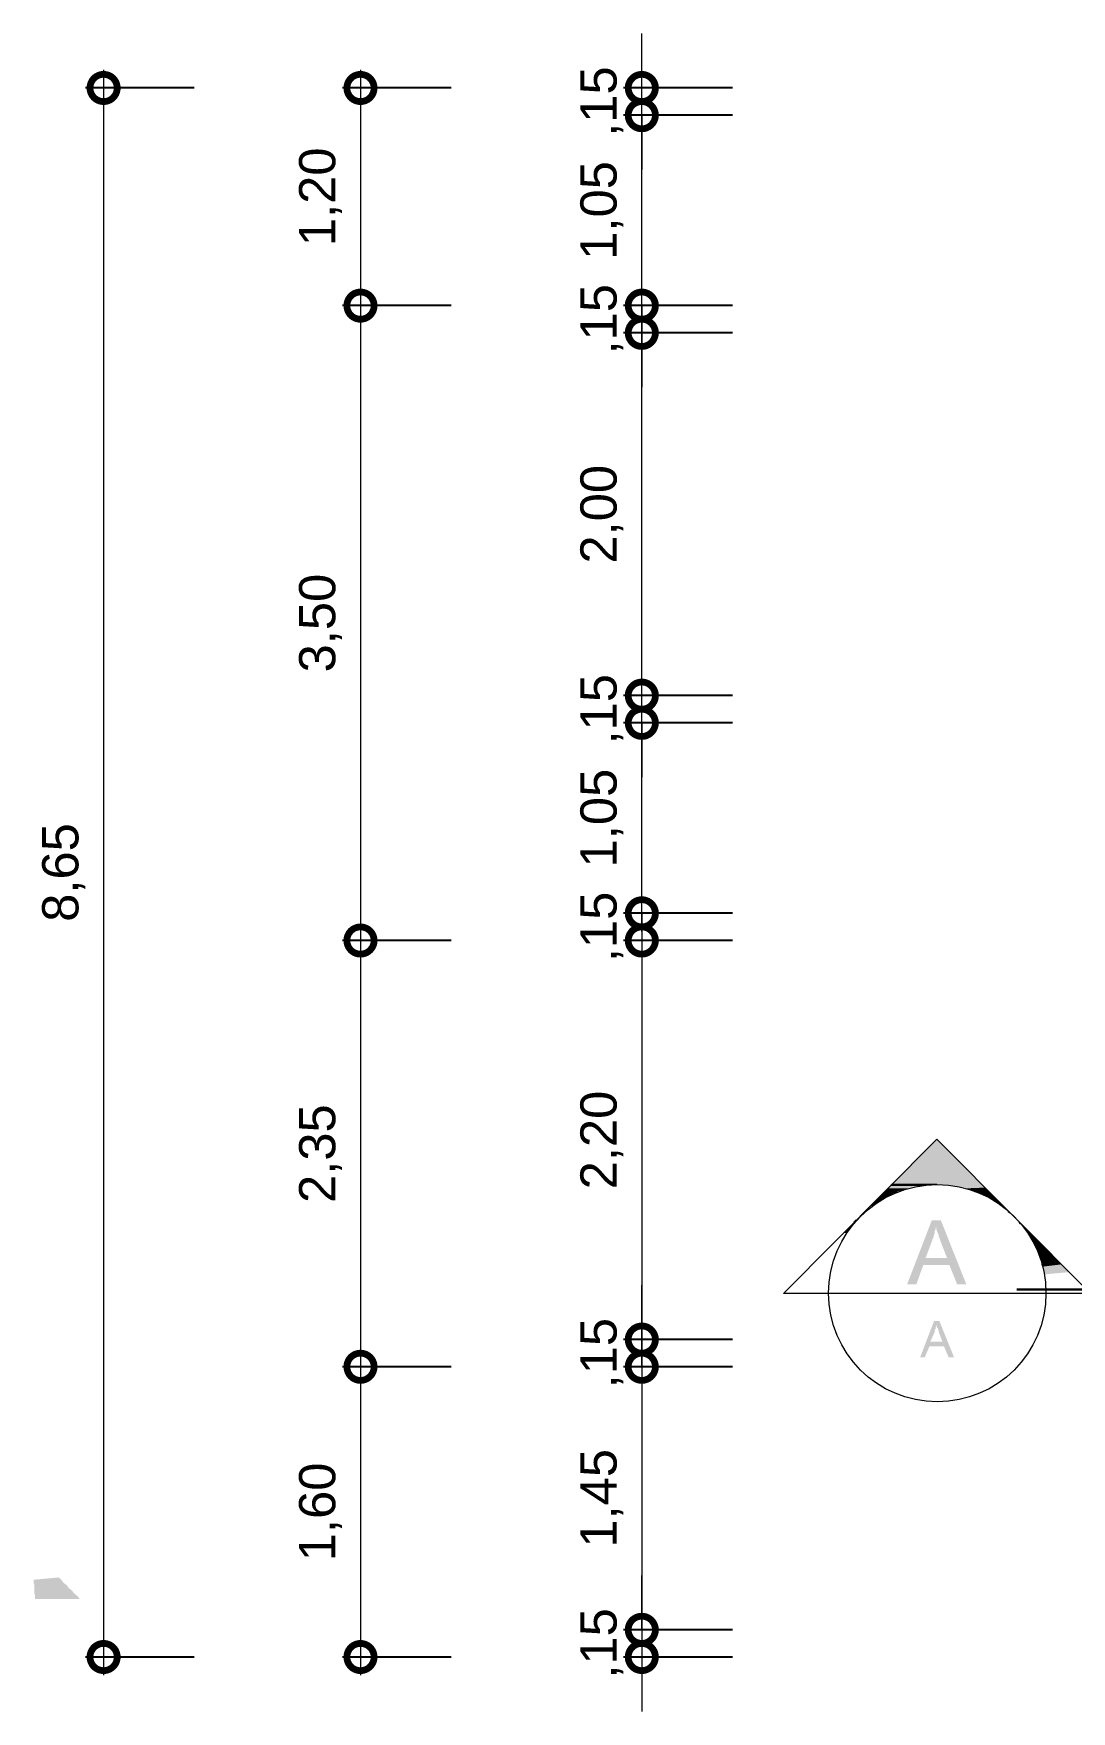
# Model space of a CAD drawing. Header units: millimetres. Extents: x 749.9 to 777.5, y 255.4 to 274.5.
# Drawn here: x 749.86 to 755.59, y 261.93 to 271.18 of the extents above; entities that cross this region are included whole.
import ezdxf

# ---------------------------------------------------------------- set-up
doc = ezdxf.new("R2010")
doc.units = ezdxf.units.MM
doc.linetypes.add('HIDDEN', pattern=[9.525, 6.35, -3.175])
doc.layers.add('ARQ_COTA_AZUL', color=5, linetype='Continuous', lineweight=20, true_color=0x0000ff)
doc.layers.add('LCORTE', color=234, linetype='HIDDEN', lineweight=30)
doc.layers.add('PDF5_SIMB_01', color=7, linetype='Continuous')
doc.layers.add('PDF5_SIMB_TXT', color=7, linetype='Continuous')
doc.layers.add('PDF5_SIMB_PREENCHIMENTO', color=7, linetype='Continuous', true_color=0xbababa)
doc.styles.add('cota', font='arial.ttf')
doc.dimstyles.new('Info 01 - annot', dxfattribs={"dimtxt": 2, "dimasz": 3, "dimexe": 1, "dimexo": 1, "dimgap": 1, "dimtad": 1, "dimzin": 4, "dimtxsty": 'cota', "dimblk": 'DOTSMALL', "dimcen": 2, "dimdle": 1, "dimclrd": 256, "dimclre": 256, "dimclrt": 1, "dimazin": 2, "dimtfac": 0.09, "dimtix": 1, "dimtmove": 2, "dimatfit": 2, "dimfxl": 5, "dimfxlon": 1, "dimtolj": 1, "dimtzin": 4, "dimlwd": -1, "dimarcsym": 1})

# ---------------------------------------------------------------- blocks, each defined once
blk = doc.blocks.new('_DotSmall')
at = {"color": 0, "linetype": 'ByBlock', "const_width": 0.5}
blk.add_lwpolyline([(-0.0625, 0, 1), (0.0625, 0, 1)], format="xyb", close=True, dxfattribs=at)
blk = doc.blocks.new('*D72')
at = {"layer": 'ARQ_COTA_AZUL', "transparency": 16777216}
for p, q in [((753.2182, 269.6783), (753.2182, 269.9783)), ((753.2182, 269.6783), (753.2182, 269.5283)), ((753.2182, 269.5283), (753.2182, 269.2283))]:
    blk.add_line(p, q, dxfattribs=at)
at = {"layer": 'ARQ_COTA_AZUL', "lineweight": -2, "transparency": 16777216}
for p, q in [((753.7182, 269.6783), (753.1182, 269.6783)), ((753.7182, 269.5283), (753.1182, 269.5283))]:
    blk.add_line(p, q, dxfattribs=at)
at = {"layer": 'ARQ_COTA_AZUL', "transparency": 16777216, "xscale": 0.3, "yscale": 0.3, "zscale": 0.3}
for p, rotation in [((753.2182, 269.6783), 270), ((753.2182, 269.5283), 90)]:
    blk.add_blockref('_DotSmall', p, dxfattribs=dict(at, rotation=rotation))
at = {"layer": 'ARQ_COTA_AZUL', "color": 1, "transparency": 16777216, "insert": (752.998, 269.6033), "char_height": 0.2, "attachment_point": 5, "rotation": 90, "style": 'cota'}
blk.add_mtext('\\A1;,15', dxfattribs=at)
blk = doc.blocks.new('*D73')
at = {"layer": 'ARQ_COTA_AZUL', "transparency": 16777216}
for p, q in [((753.2182, 266.3283), (753.2182, 266.6283)), ((753.2182, 266.3283), (753.2182, 266.1783)), ((753.2182, 266.1783), (753.2182, 265.8783))]:
    blk.add_line(p, q, dxfattribs=at)
at = {"layer": 'ARQ_COTA_AZUL', "lineweight": -2, "transparency": 16777216}
for p, q in [((753.7182, 266.3283), (753.1182, 266.3283)), ((753.7182, 266.1783), (753.1182, 266.1783))]:
    blk.add_line(p, q, dxfattribs=at)
at = {"layer": 'ARQ_COTA_AZUL', "transparency": 16777216, "xscale": 0.3, "yscale": 0.3, "zscale": 0.3}
for p, rotation in [((753.2182, 266.3283), 270), ((753.2182, 266.1783), 90)]:
    blk.add_blockref('_DotSmall', p, dxfattribs=dict(at, rotation=rotation))
at = {"layer": 'ARQ_COTA_AZUL', "color": 1, "transparency": 16777216, "insert": (752.998, 266.2533), "char_height": 0.2, "attachment_point": 5, "rotation": 90, "style": 'cota'}
blk.add_mtext('\\A1;,15', dxfattribs=at)
blk = doc.blocks.new('*D74')
at = {"layer": 'ARQ_COTA_AZUL', "transparency": 16777216}
for p, q in [((753.2182, 263.9783), (753.2182, 264.2783)), ((753.2182, 263.8283), (753.2182, 263.9783)), ((753.2182, 263.8283), (753.2182, 263.5283))]:
    blk.add_line(p, q, dxfattribs=at)
at = {"layer": 'ARQ_COTA_AZUL', "lineweight": -2, "transparency": 16777216}
for p, q in [((753.7182, 263.9783), (753.1182, 263.9783)), ((753.7182, 263.8283), (753.1182, 263.8283))]:
    blk.add_line(p, q, dxfattribs=at)
at = {"layer": 'ARQ_COTA_AZUL', "transparency": 16777216, "xscale": 0.3, "yscale": 0.3, "zscale": 0.3}
for p, rotation in [((753.2182, 263.9783), 270), ((753.2182, 263.8283), 90)]:
    blk.add_blockref('_DotSmall', p, dxfattribs=dict(at, rotation=rotation))
at = {"layer": 'ARQ_COTA_AZUL', "color": 1, "transparency": 16777216, "insert": (752.998, 263.9033), "char_height": 0.2, "attachment_point": 5, "rotation": 90, "style": 'cota'}
blk.add_mtext('\\A1;,15', dxfattribs=at)
blk = doc.blocks.new('*D75')
at = {"layer": 'ARQ_COTA_AZUL', "transparency": 16777216}
for p, q in [((753.2182, 262.3783), (753.2182, 262.6783)), ((753.2182, 262.3783), (753.2182, 262.2283)), ((753.2182, 262.2283), (753.2182, 261.9283))]:
    blk.add_line(p, q, dxfattribs=at)
at = {"layer": 'ARQ_COTA_AZUL', "lineweight": -2, "transparency": 16777216}
for p, q in [((753.7182, 262.3783), (753.1182, 262.3783)), ((753.7182, 262.2283), (753.1182, 262.2283))]:
    blk.add_line(p, q, dxfattribs=at)
at = {"layer": 'ARQ_COTA_AZUL', "transparency": 16777216, "xscale": 0.3, "yscale": 0.3, "zscale": 0.3}
for p, rotation in [((753.2182, 262.3783), 270), ((753.2182, 262.2283), 90)]:
    blk.add_blockref('_DotSmall', p, dxfattribs=dict(at, rotation=rotation))
at = {"layer": 'ARQ_COTA_AZUL', "color": 1, "transparency": 16777216, "insert": (752.998, 262.3033), "char_height": 0.2, "attachment_point": 5, "rotation": 90, "style": 'cota'}
blk.add_mtext('\\A1;,15', dxfattribs=at)
blk = doc.blocks.new('*D98')
at = {"layer": 'ARQ_COTA_AZUL', "transparency": 16777216}
blk.add_line((751.6672, 270.9783), (751.6672, 269.5783), dxfattribs=at)
at = {"layer": 'ARQ_COTA_AZUL', "lineweight": -2, "transparency": 16777216}
for p, q in [((752.1672, 270.8783), (751.5672, 270.8783)), ((752.1672, 269.6783), (751.5672, 269.6783))]:
    blk.add_line(p, q, dxfattribs=at)
at = {"layer": 'ARQ_COTA_AZUL', "transparency": 16777216, "xscale": 0.3, "yscale": 0.3, "zscale": 0.3}
for p, rotation in [((751.6672, 270.8783), 90), ((751.6672, 269.6783), 270)]:
    blk.add_blockref('_DotSmall', p, dxfattribs=dict(at, rotation=rotation))
at = {"layer": 'ARQ_COTA_AZUL', "color": 1, "transparency": 16777216, "insert": (751.447, 270.2783), "char_height": 0.2, "attachment_point": 5, "rotation": 90, "style": 'cota'}
blk.add_mtext('\\A1;1,20', dxfattribs=at)
blk = doc.blocks.new('*D99')
at = {"layer": 'ARQ_COTA_AZUL', "transparency": 16777216}
blk.add_line((751.6672, 269.7783), (751.6672, 266.0783), dxfattribs=at)
at = {"layer": 'ARQ_COTA_AZUL', "lineweight": -2, "transparency": 16777216}
for p, q in [((752.1672, 269.6783), (751.5672, 269.6783)), ((752.1672, 266.1783), (751.5672, 266.1783))]:
    blk.add_line(p, q, dxfattribs=at)
at = {"layer": 'ARQ_COTA_AZUL', "transparency": 16777216, "xscale": 0.3, "yscale": 0.3, "zscale": 0.3}
for p, rotation in [((751.6672, 269.6783), 90), ((751.6672, 266.1783), 270)]:
    blk.add_blockref('_DotSmall', p, dxfattribs=dict(at, rotation=rotation))
at = {"layer": 'ARQ_COTA_AZUL', "color": 1, "transparency": 16777216, "insert": (751.447, 267.9283), "char_height": 0.2, "attachment_point": 5, "rotation": 90, "style": 'cota'}
blk.add_mtext('\\A1;3,50', dxfattribs=at)
blk = doc.blocks.new('*D100')
at = {"layer": 'ARQ_COTA_AZUL', "transparency": 16777216}
blk.add_line((751.6672, 266.2783), (751.6672, 263.7283), dxfattribs=at)
at = {"layer": 'ARQ_COTA_AZUL', "lineweight": -2, "transparency": 16777216}
for p, q in [((752.1672, 266.1783), (751.5672, 266.1783)), ((752.1672, 263.8283), (751.5672, 263.8283))]:
    blk.add_line(p, q, dxfattribs=at)
at = {"layer": 'ARQ_COTA_AZUL', "transparency": 16777216, "xscale": 0.3, "yscale": 0.3, "zscale": 0.3}
for p, rotation in [((751.6672, 266.1783), 90), ((751.6672, 263.8283), 270)]:
    blk.add_blockref('_DotSmall', p, dxfattribs=dict(at, rotation=rotation))
at = {"layer": 'ARQ_COTA_AZUL', "color": 1, "transparency": 16777216, "insert": (751.447, 265.0033), "char_height": 0.2, "attachment_point": 5, "rotation": 90, "style": 'cota'}
blk.add_mtext('\\A1;2,35', dxfattribs=at)
blk = doc.blocks.new('*D101')
at = {"layer": 'ARQ_COTA_AZUL', "transparency": 16777216}
blk.add_line((751.6672, 263.9283), (751.6672, 262.1283), dxfattribs=at)
at = {"layer": 'ARQ_COTA_AZUL', "lineweight": -2, "transparency": 16777216}
for p, q in [((752.1672, 263.8283), (751.5672, 263.8283)), ((752.1672, 262.2283), (751.5672, 262.2283))]:
    blk.add_line(p, q, dxfattribs=at)
at = {"layer": 'ARQ_COTA_AZUL', "transparency": 16777216, "xscale": 0.3, "yscale": 0.3, "zscale": 0.3}
for p, rotation in [((751.6672, 263.8283), 90), ((751.6672, 262.2283), 270)]:
    blk.add_blockref('_DotSmall', p, dxfattribs=dict(at, rotation=rotation))
at = {"layer": 'ARQ_COTA_AZUL', "color": 1, "transparency": 16777216, "insert": (751.447, 263.0283), "char_height": 0.2, "attachment_point": 5, "rotation": 90, "style": 'cota'}
blk.add_mtext('\\A1;1,60', dxfattribs=at)
blk = doc.blocks.new('*D102')
at = {"layer": 'ARQ_COTA_AZUL', "transparency": 16777216}
blk.add_line((750.2508, 270.9783), (750.2508, 262.1283), dxfattribs=at)
at = {"layer": 'ARQ_COTA_AZUL', "lineweight": -2, "transparency": 16777216}
for p, q in [((750.7508, 270.8783), (750.1508, 270.8783)), ((750.7508, 262.2283), (750.1508, 262.2283))]:
    blk.add_line(p, q, dxfattribs=at)
at = {"layer": 'ARQ_COTA_AZUL', "transparency": 16777216, "xscale": 0.3, "yscale": 0.3, "zscale": 0.3}
for p, rotation in [((750.2508, 270.8783), 90), ((750.2508, 262.2283), 270)]:
    blk.add_blockref('_DotSmall', p, dxfattribs=dict(at, rotation=rotation))
at = {"layer": 'ARQ_COTA_AZUL', "color": 1, "transparency": 16777216, "insert": (750.0306, 266.5533), "char_height": 0.2, "attachment_point": 5, "rotation": 90, "style": 'cota'}
blk.add_mtext('\\A1;8,65', dxfattribs=at)
blk = doc.blocks.new('*D106')
at = {"layer": 'ARQ_COTA_AZUL', "transparency": 16777216}
blk.add_line((753.2182, 263.9283), (753.2182, 262.2783), dxfattribs=at)
at = {"layer": 'ARQ_COTA_AZUL', "lineweight": -2, "transparency": 16777216}
for p, q in [((753.7182, 263.8283), (753.1182, 263.8283)), ((753.7182, 262.3783), (753.1182, 262.3783))]:
    blk.add_line(p, q, dxfattribs=at)
at = {"layer": 'ARQ_COTA_AZUL', "transparency": 16777216, "xscale": 0.3, "yscale": 0.3, "zscale": 0.3}
for p, rotation in [((753.2182, 263.8283), 90), ((753.2182, 262.3783), 270)]:
    blk.add_blockref('_DotSmall', p, dxfattribs=dict(at, rotation=rotation))
at = {"layer": 'ARQ_COTA_AZUL', "color": 1, "transparency": 16777216, "insert": (752.998, 263.1033), "char_height": 0.2, "attachment_point": 5, "rotation": 90, "style": 'cota'}
blk.add_mtext('\\A1;1,45', dxfattribs=at)
blk = doc.blocks.new('*D107')
at = {"layer": 'ARQ_COTA_AZUL', "transparency": 16777216}
blk.add_line((753.2182, 266.2783), (753.2182, 263.8783), dxfattribs=at)
at = {"layer": 'ARQ_COTA_AZUL', "lineweight": -2, "transparency": 16777216}
for p, q in [((753.7182, 266.1783), (753.1182, 266.1783)), ((753.7182, 263.9783), (753.1182, 263.9783))]:
    blk.add_line(p, q, dxfattribs=at)
at = {"layer": 'ARQ_COTA_AZUL', "transparency": 16777216, "xscale": 0.3, "yscale": 0.3, "zscale": 0.3}
for p, rotation in [((753.2182, 266.1783), 90), ((753.2182, 263.9783), 270)]:
    blk.add_blockref('_DotSmall', p, dxfattribs=dict(at, rotation=rotation))
at = {"layer": 'ARQ_COTA_AZUL', "color": 1, "transparency": 16777216, "insert": (752.998, 265.0783), "char_height": 0.2, "attachment_point": 5, "rotation": 90, "style": 'cota'}
blk.add_mtext('\\A1;2,20', dxfattribs=at)
blk = doc.blocks.new('*D108')
at = {"layer": 'ARQ_COTA_AZUL', "transparency": 16777216}
blk.add_line((753.2182, 266.2283), (753.2182, 267.4783), dxfattribs=at)
at = {"layer": 'ARQ_COTA_AZUL', "lineweight": -2, "transparency": 16777216}
for p, q in [((753.7182, 267.3783), (753.1182, 267.3783)), ((753.7182, 266.3283), (753.1182, 266.3283))]:
    blk.add_line(p, q, dxfattribs=at)
at = {"layer": 'ARQ_COTA_AZUL', "transparency": 16777216, "xscale": 0.3, "yscale": 0.3, "zscale": 0.3}
for p, rotation in [((753.2182, 267.3783), 90), ((753.2182, 266.3283), 270)]:
    blk.add_blockref('_DotSmall', p, dxfattribs=dict(at, rotation=rotation))
at = {"layer": 'ARQ_COTA_AZUL', "color": 1, "transparency": 16777216, "insert": (752.998, 266.8533), "char_height": 0.2, "attachment_point": 5, "rotation": 90, "style": 'cota'}
blk.add_mtext('\\A1;1,05', dxfattribs=at)
blk = doc.blocks.new('*D109')
at = {"layer": 'ARQ_COTA_AZUL', "transparency": 16777216}
for p, q in [((753.2182, 267.5283), (753.2182, 267.8283)), ((753.2182, 267.3783), (753.2182, 267.5283)), ((753.2182, 267.3783), (753.2182, 267.0783))]:
    blk.add_line(p, q, dxfattribs=at)
at = {"layer": 'ARQ_COTA_AZUL', "lineweight": -2, "transparency": 16777216}
for p, q in [((753.7182, 267.5283), (753.1182, 267.5283)), ((753.7182, 267.3783), (753.1182, 267.3783))]:
    blk.add_line(p, q, dxfattribs=at)
at = {"layer": 'ARQ_COTA_AZUL', "transparency": 16777216, "xscale": 0.3, "yscale": 0.3, "zscale": 0.3}
for p, rotation in [((753.2182, 267.5283), 270), ((753.2182, 267.3783), 90)]:
    blk.add_blockref('_DotSmall', p, dxfattribs=dict(at, rotation=rotation))
at = {"layer": 'ARQ_COTA_AZUL', "color": 1, "transparency": 16777216, "insert": (752.998, 267.4533), "char_height": 0.2, "attachment_point": 5, "rotation": 90, "style": 'cota'}
blk.add_mtext('\\A1;,15', dxfattribs=at)
blk = doc.blocks.new('*D110')
at = {"layer": 'ARQ_COTA_AZUL', "transparency": 16777216}
blk.add_line((753.2182, 267.4283), (753.2182, 269.6283), dxfattribs=at)
at = {"layer": 'ARQ_COTA_AZUL', "lineweight": -2, "transparency": 16777216}
for p, q in [((753.7182, 269.5283), (753.1182, 269.5283)), ((753.7182, 267.5283), (753.1182, 267.5283))]:
    blk.add_line(p, q, dxfattribs=at)
at = {"layer": 'ARQ_COTA_AZUL', "transparency": 16777216, "xscale": 0.3, "yscale": 0.3, "zscale": 0.3}
for p, rotation in [((753.2182, 269.5283), 90), ((753.2182, 267.5283), 270)]:
    blk.add_blockref('_DotSmall', p, dxfattribs=dict(at, rotation=rotation))
at = {"layer": 'ARQ_COTA_AZUL', "color": 1, "transparency": 16777216, "insert": (752.998, 268.5283), "char_height": 0.2, "attachment_point": 5, "rotation": 90, "style": 'cota'}
blk.add_mtext('\\A1;2,00', dxfattribs=at)
blk = doc.blocks.new('*D111')
at = {"layer": 'ARQ_COTA_AZUL', "transparency": 16777216}
blk.add_line((753.2182, 269.5783), (753.2182, 270.8283), dxfattribs=at)
at = {"layer": 'ARQ_COTA_AZUL', "lineweight": -2, "transparency": 16777216}
for p, q in [((753.7182, 270.7283), (753.1182, 270.7283)), ((753.7182, 269.6783), (753.1182, 269.6783))]:
    blk.add_line(p, q, dxfattribs=at)
at = {"layer": 'ARQ_COTA_AZUL', "transparency": 16777216, "xscale": 0.3, "yscale": 0.3, "zscale": 0.3}
for p, rotation in [((753.2182, 270.7283), 90), ((753.2182, 269.6783), 270)]:
    blk.add_blockref('_DotSmall', p, dxfattribs=dict(at, rotation=rotation))
at = {"layer": 'ARQ_COTA_AZUL', "color": 1, "transparency": 16777216, "insert": (752.998, 270.2033), "char_height": 0.2, "attachment_point": 5, "rotation": 90, "style": 'cota'}
blk.add_mtext('\\A1;1,05', dxfattribs=at)
blk = doc.blocks.new('*D112')
at = {"layer": 'ARQ_COTA_AZUL', "transparency": 16777216}
for p, q in [((753.2182, 270.8783), (753.2182, 271.1783)), ((753.2182, 270.7283), (753.2182, 270.8783)), ((753.2182, 270.7283), (753.2182, 270.4283))]:
    blk.add_line(p, q, dxfattribs=at)
at = {"layer": 'ARQ_COTA_AZUL', "lineweight": -2, "transparency": 16777216}
for p, q in [((753.7182, 270.8783), (753.1182, 270.8783)), ((753.7182, 270.7283), (753.1182, 270.7283))]:
    blk.add_line(p, q, dxfattribs=at)
at = {"layer": 'ARQ_COTA_AZUL', "transparency": 16777216, "xscale": 0.3, "yscale": 0.3, "zscale": 0.3}
for p, rotation in [((753.2182, 270.8783), 270), ((753.2182, 270.7283), 90)]:
    blk.add_blockref('_DotSmall', p, dxfattribs=dict(at, rotation=rotation))
at = {"layer": 'ARQ_COTA_AZUL', "color": 1, "transparency": 16777216, "insert": (752.998, 270.8033), "char_height": 0.2, "attachment_point": 5, "rotation": 90, "style": 'cota'}
blk.add_mtext('\\A1;,15', dxfattribs=at)

msp = doc.modelspace()

# ---------------------------------------------------------------- hatches: boundary and pattern name
at = {"layer": 'PDF5_SIMB_TXT', "transparency": 33554559}
h = msp.add_hatch(color=256, dxfattribs=at)
h.paths.add_polyline_path([(754.6813, 264.2834), (754.8168, 264.6348), (754.8676, 264.6348), (755.0073, 264.2834), (754.9565, 264.2834), (754.9142, 264.3893), (754.7702, 264.3893), (754.7321, 264.2834)], flags=0)
h.paths.add_polyline_path([(754.7829, 264.4274), (754.9015, 264.4274), (754.8634, 264.5247), (754.8634, 264.529), (754.8591, 264.5374), (754.8591, 264.5417), (754.8549, 264.5459), (754.8549, 264.5501), (754.8549, 264.5586), (754.8507, 264.5628), (754.8507, 264.5671), (754.8464, 264.5713), (754.8464, 264.5755), (754.8464, 264.5798), (754.8422, 264.584), (754.8422, 264.5882), (754.8422, 264.5925), (754.8422, 264.5967), (754.838, 264.5967), (754.838, 264.5925), (754.838, 264.5882), (754.838, 264.584), (754.8337, 264.5798), (754.8337, 264.5755), (754.8337, 264.5713), (754.8337, 264.5628), (754.8295, 264.5586), (754.8295, 264.5544), (754.8295, 264.5501), (754.8253, 264.5459), (754.8253, 264.5417), (754.8253, 264.5374), (754.821, 264.5332), (754.821, 264.529)], flags=0)
h = msp.add_hatch(color=256, dxfattribs=at)
h.paths.add_polyline_path([(754.7533, 263.8812), (754.8295, 264.0802), (754.8591, 264.0802), (754.9396, 263.8812), (754.9099, 263.8812), (754.8845, 263.9405), (754.8041, 263.9405), (754.7787, 263.8812)], flags=0)
h.paths.add_polyline_path([(754.8083, 263.9659), (754.8761, 263.9659), (754.8549, 264.021), (754.8549, 264.021), (754.8549, 264.0252), (754.8549, 264.0294), (754.8507, 264.0337), (754.8507, 264.0337), (754.8507, 264.0379), (754.8507, 264.0421), (754.8464, 264.0421), (754.8464, 264.0464), (754.8464, 264.0464), (754.8464, 264.0506), (754.8464, 264.0548), (754.8422, 264.0548), (754.8422, 264.0591), (754.8422, 264.0591), (754.8422, 264.0591), (754.8422, 264.0591), (754.8422, 264.0548), (754.8422, 264.0548), (754.8422, 264.0506), (754.838, 264.0464), (754.838, 264.0464), (754.838, 264.0421), (754.838, 264.0379), (754.838, 264.0379), (754.8337, 264.0337), (754.8337, 264.0294), (754.8337, 264.0294), (754.8337, 264.0252), (754.8337, 264.0252), (754.8337, 264.021)], flags=0)

# ---------------------------------------------------------------- linework, layer by layer
at = {"layer": 'LCORTE'}
msp.add_line((755.286, 264.2538), (770.7944, 264.2591), dxfattribs=at)
at = {"layer": 'PDF5_SIMB_01', "lineweight": 9}
msp.add_lwpolyline([(754.2442, 264.232), (753.9987, 264.232), (754.8454, 265.0829), (755.692, 264.232), (755.4465, 264.232)], close=True, dxfattribs=at)
msp.add_circle((754.8475, 264.2341), 0.599, dxfattribs=at)
at = {"layer": 'PDF5_SIMB_PREENCHIMENTO', "lineweight": 0}
for points in [[(754.5914, 264.8289), (754.7734, 264.8289), (754.5914, 264.8289)], [(754.5956, 264.8331), (754.8454, 264.8331), (754.5956, 264.8331)], [(754.5956, 264.8331), (754.8284, 264.8331), (754.5956, 264.8331)], [(754.5956, 264.8331), (754.8157, 264.8331), (754.5956, 264.8331)], [(755.2475, 264.6765), (755.2391, 264.6849), (755.2475, 264.6765)], [(754.3882, 264.6257), (754.4009, 264.6384), (754.3882, 264.6257)], [(755.3068, 264.6172), (755.2983, 264.6257), (755.3068, 264.6172)]]:
    msp.add_lwpolyline(points, dxfattribs=at)
at = {"layer": 'PDF5_SIMB_PREENCHIMENTO', "transparency": 33554559}
for points in [[(754.8454, 265.0829), (754.5956, 264.8331), (755.0951, 264.8331)], [(754.5914, 264.8289), (754.7565, 264.8289), (754.5871, 264.8246)], [(754.7565, 264.8289), (754.5871, 264.8246), (754.7438, 264.8246)], [(754.5956, 264.8289), (754.7861, 264.8289), (754.5914, 264.8289)], [(754.7861, 264.8289), (754.5914, 264.8289), (754.7734, 264.8289)], [(754.7734, 264.8289), (754.5914, 264.8289), (754.7565, 264.8289)], [(754.8454, 264.8331), (754.5956, 264.8331), (754.8284, 264.8331)], [(754.8284, 264.8331), (754.5956, 264.8331), (754.8157, 264.8331)], [(754.8157, 264.8331), (754.5956, 264.8331), (754.7988, 264.8331)], [(754.5956, 264.8331), (754.7988, 264.8331), (754.5956, 264.8289)], [(754.7988, 264.8331), (754.5956, 264.8289), (754.7861, 264.8289)], [(754.8581, 264.8331), (755.0951, 264.8331), (754.8454, 264.8331)], [(754.8581, 264.8331), (754.8581, 264.8331), (755.0951, 264.8331)], [(754.875, 264.8331), (755.0951, 264.8331), (754.8581, 264.8331)], [(754.875, 264.8331), (754.875, 264.8331), (755.0951, 264.8331)], [(754.8877, 264.8331), (755.0951, 264.8331), (754.875, 264.8331)], [(754.8877, 264.8331), (754.8877, 264.8331), (755.0951, 264.8331)], [(754.8877, 264.8331), (755.0951, 264.8331), (754.9046, 264.8289)], [(755.0951, 264.8331), (754.9046, 264.8289), (755.0951, 264.8289)], [(754.9046, 264.8289), (755.0951, 264.8289), (754.9173, 264.8289)], [(755.0951, 264.8289), (754.9173, 264.8289), (755.0994, 264.8289)], [(754.9343, 264.8289), (755.0994, 264.8289), (754.9173, 264.8289)], [(754.9343, 264.8289), (754.9343, 264.8289), (755.0994, 264.8289)], [(754.9343, 264.8289), (755.0994, 264.8289), (754.947, 264.8246)], [(755.0994, 264.8289), (754.947, 264.8246), (755.1036, 264.8246)], [(754.5025, 264.74), (754.5236, 264.74), (754.494, 264.7315)], [(754.5236, 264.74), (754.494, 264.7315), (754.5109, 264.7315)], [(754.5109, 264.7484), (754.5363, 264.7484), (754.5025, 264.74)], [(754.5363, 264.7484), (754.5025, 264.74), (754.5236, 264.74)], [(754.5194, 264.7569), (754.549, 264.7569), (754.5109, 264.7484)], [(754.549, 264.7569), (754.5109, 264.7484), (754.5363, 264.7484)], [(754.5236, 264.7611), (754.5617, 264.7611), (754.5194, 264.7569)], [(754.5617, 264.7611), (754.5194, 264.7569), (754.549, 264.7569)], [(754.5321, 264.7696), (754.5744, 264.7696), (754.5236, 264.7611)], [(754.5744, 264.7696), (754.5236, 264.7611), (754.5617, 264.7611)], [(754.5406, 264.7738), (754.5871, 264.7738), (754.5321, 264.7696)], [(754.5871, 264.7738), (754.5321, 264.7696), (754.5744, 264.7696)], [(754.5448, 264.7823), (754.5998, 264.7823), (754.5406, 264.7738)], [(754.5998, 264.7823), (754.5406, 264.7738), (754.5871, 264.7738)], [(754.549, 264.7865), (754.6125, 264.7865), (754.5448, 264.7823)], [(754.6125, 264.7865), (754.5448, 264.7823), (754.5998, 264.7823)], [(754.5575, 264.795), (754.6295, 264.795), (754.549, 264.7865)], [(754.6295, 264.795), (754.549, 264.7865), (754.6125, 264.7865)], [(754.5617, 264.7992), (754.6422, 264.7992), (754.5575, 264.795)], [(754.6422, 264.7992), (754.5575, 264.795), (754.6295, 264.795)], [(754.566, 264.8035), (754.6549, 264.8035), (754.5617, 264.7992)], [(754.6549, 264.8035), (754.5617, 264.7992), (754.6422, 264.7992)], [(754.5702, 264.8077), (754.6718, 264.8077), (754.566, 264.8035)], [(754.6718, 264.8077), (754.566, 264.8035), (754.6549, 264.8035)], [(754.5744, 264.8119), (754.6845, 264.8119), (754.5702, 264.8077)], [(754.6845, 264.8119), (754.5702, 264.8077), (754.6718, 264.8077)], [(754.5787, 264.8162), (754.6972, 264.8162), (754.5744, 264.8119)], [(754.6972, 264.8162), (754.5744, 264.8119), (754.6845, 264.8119)], [(754.5829, 264.8204), (754.7141, 264.8204), (754.5787, 264.8162)], [(754.7141, 264.8204), (754.5787, 264.8162), (754.6972, 264.8162)], [(754.5871, 264.8204), (754.7268, 264.8204), (754.5829, 264.8204)], [(754.7268, 264.8204), (754.5829, 264.8204), (754.7141, 264.8204)], [(754.5871, 264.8246), (754.7438, 264.8246), (754.5871, 264.8204)], [(754.7438, 264.8246), (754.5871, 264.8204), (754.7268, 264.8204)], [(754.947, 264.8246), (755.1036, 264.8246), (754.9639, 264.8204)], [(755.1036, 264.8246), (754.9639, 264.8204), (755.1036, 264.8204)], [(754.9639, 264.8204), (755.1036, 264.8204), (754.9766, 264.8204)], [(755.1036, 264.8204), (754.9766, 264.8204), (755.1078, 264.8204)], [(754.9766, 264.8204), (755.1078, 264.8204), (754.9935, 264.8162)], [(755.1078, 264.8204), (754.9935, 264.8162), (755.1121, 264.8162)], [(754.9935, 264.8162), (755.1121, 264.8162), (755.0062, 264.8119)], [(755.1121, 264.8162), (755.0062, 264.8119), (755.1163, 264.8119)], [(755.0062, 264.8119), (755.1163, 264.8119), (755.0189, 264.8077)], [(755.1163, 264.8119), (755.0189, 264.8077), (755.1205, 264.8077)], [(755.0189, 264.8077), (755.1205, 264.8077), (755.0359, 264.8035)], [(755.1205, 264.8077), (755.0359, 264.8035), (755.1248, 264.8035)], [(755.0359, 264.8035), (755.1248, 264.8035), (755.0486, 264.7992)], [(755.1248, 264.8035), (755.0486, 264.7992), (755.129, 264.7992)], [(755.0486, 264.7992), (755.129, 264.7992), (755.0613, 264.795)], [(755.129, 264.7992), (755.0613, 264.795), (755.1332, 264.795)], [(755.0613, 264.795), (755.1332, 264.795), (755.074, 264.7865)], [(755.1332, 264.795), (755.074, 264.7865), (755.1375, 264.7865)], [(755.074, 264.7865), (755.1375, 264.7865), (755.0909, 264.7823)], [(755.1375, 264.7865), (755.0909, 264.7823), (755.1459, 264.7823)], [(755.0909, 264.7823), (755.1459, 264.7823), (755.1036, 264.7738)], [(755.1459, 264.7823), (755.1036, 264.7738), (755.1502, 264.7738)], [(755.1036, 264.7738), (755.1502, 264.7738), (755.1163, 264.7696)], [(755.1502, 264.7738), (755.1163, 264.7696), (755.1586, 264.7696)], [(755.1163, 264.7696), (755.1586, 264.7696), (755.129, 264.7611)], [(755.1586, 264.7696), (755.129, 264.7611), (755.1629, 264.7611)], [(755.129, 264.7611), (755.1629, 264.7611), (755.1417, 264.7569)], [(755.1629, 264.7611), (755.1417, 264.7569), (755.1713, 264.7569)], [(755.1417, 264.7569), (755.1713, 264.7569), (755.1544, 264.7484)], [(755.1713, 264.7569), (755.1544, 264.7484), (755.1798, 264.7484)], [(755.1544, 264.7484), (755.1798, 264.7484), (755.1671, 264.74)], [(755.1798, 264.7484), (755.1671, 264.74), (755.1883, 264.74)], [(755.1671, 264.74), (755.1883, 264.74), (755.1798, 264.7315)], [(755.1883, 264.74), (755.1798, 264.7315), (755.1967, 264.7315)], [(754.4136, 264.6468), (754.4009, 264.6384), (754.4009, 264.6384)], [(754.439, 264.6765), (754.4305, 264.668), (754.4305, 264.668)], [(754.4517, 264.6849), (754.439, 264.6765), (754.439, 264.6765)], [(754.439, 264.6765), (754.439, 264.6765), (754.4517, 264.6849)], [(754.4517, 264.6849), (754.4517, 264.6849), (754.4644, 264.6976)], [(754.4517, 264.6849), (754.4644, 264.6976), (754.4601, 264.6976)], [(754.4686, 264.7061), (754.4728, 264.7061), (754.4601, 264.6976)], [(754.4728, 264.7061), (754.4601, 264.6976), (754.4644, 264.6976)], [(754.4771, 264.7146), (754.4855, 264.7146), (754.4686, 264.7061)], [(754.4855, 264.7146), (754.4686, 264.7061), (754.4728, 264.7061)], [(754.4855, 264.723), (754.4982, 264.723), (754.4771, 264.7146)], [(754.4982, 264.723), (754.4771, 264.7146), (754.4855, 264.7146)], [(754.494, 264.7315), (754.5109, 264.7315), (754.4855, 264.723)], [(754.5109, 264.7315), (754.4855, 264.723), (754.4982, 264.723)], [(755.1798, 264.7315), (755.1967, 264.7315), (755.1925, 264.723)], [(755.1967, 264.7315), (755.1925, 264.723), (755.2052, 264.723)], [(755.1925, 264.723), (755.2052, 264.723), (755.2052, 264.7146)], [(755.2052, 264.723), (755.2052, 264.7146), (755.2137, 264.7146)], [(755.2052, 264.7146), (755.2137, 264.7146), (755.2137, 264.7061)], [(755.2137, 264.7146), (755.2137, 264.7061), (755.2221, 264.7061)], [(755.2137, 264.7061), (755.2221, 264.7061), (755.2264, 264.6976)], [(755.2221, 264.7061), (755.2264, 264.6976), (755.2306, 264.6976)], [(755.2391, 264.6849), (755.2306, 264.6976), (755.2264, 264.6976)], [(755.2391, 264.6849), (755.2391, 264.6849), (755.2306, 264.6976)], [(755.2391, 264.6849), (755.2475, 264.6765), (755.2518, 264.6765)], [(755.2518, 264.6765), (755.2475, 264.6765), (755.2602, 264.668)], [(755.2772, 264.6468), (755.2899, 264.6384), (755.2899, 264.6384)], [(754.3416, 264.5791), (754.3543, 264.5791), (754.3331, 264.5664)], [(754.3543, 264.5791), (754.3331, 264.5664), (754.3458, 264.5664)], [(754.3543, 264.5918), (754.3628, 264.5918), (754.3416, 264.5791)], [(754.3628, 264.5918), (754.3416, 264.5791), (754.3543, 264.5791)], [(754.367, 264.6045), (754.3712, 264.6045), (754.3543, 264.5918)], [(754.3712, 264.6045), (754.3543, 264.5918), (754.3628, 264.5918)], [(754.3797, 264.6172), (754.3839, 264.6172), (754.367, 264.6045)], [(754.3839, 264.6172), (754.367, 264.6045), (754.3712, 264.6045)], [(754.3882, 264.6257), (754.3924, 264.6257), (754.3797, 264.6172)], [(754.3924, 264.6257), (754.3797, 264.6172), (754.3839, 264.6172)], [(754.4009, 264.6384), (754.3882, 264.6257), (754.3924, 264.6257)], [(755.2899, 264.6384), (755.2983, 264.6257), (755.2983, 264.6257)], [(755.2983, 264.6257), (755.2983, 264.6257), (755.2899, 264.6384)], [(755.2983, 264.6257), (755.3068, 264.6172), (755.311, 264.6172)], [(755.3068, 264.6172), (755.311, 264.6172), (755.3153, 264.6045)], [(755.311, 264.6172), (755.3153, 264.6045), (755.3237, 264.6045)], [(755.3153, 264.6045), (755.3237, 264.6045), (755.328, 264.5918)], [(755.3237, 264.6045), (755.328, 264.5918), (755.3364, 264.5918)], [(755.328, 264.5918), (755.3364, 264.5918), (755.3364, 264.5791)], [(755.3364, 264.5918), (755.3364, 264.5791), (755.3449, 264.5791)], [(755.3364, 264.5791), (755.3449, 264.5791), (755.3449, 264.5664)], [(755.3449, 264.5791), (755.3449, 264.5664), (755.3576, 264.5664)], [(755.3449, 264.5664), (755.3576, 264.5664), (755.3491, 264.5579)], [(755.3576, 264.5664), (755.3491, 264.5579), (755.3703, 264.5579)], [(755.3491, 264.5579), (755.3703, 264.5579), (755.3576, 264.5452)], [(755.3703, 264.5579), (755.3576, 264.5452), (755.383, 264.5452)], [(755.3576, 264.5452), (755.383, 264.5452), (755.3661, 264.5325)], [(755.383, 264.5452), (755.3661, 264.5325), (755.3957, 264.5325)], [(755.3661, 264.5325), (755.3957, 264.5325), (755.3745, 264.5198)], [(755.3957, 264.5325), (755.3745, 264.5198), (755.4084, 264.5198)], [(755.3745, 264.5198), (755.4084, 264.5198), (755.3788, 264.5029)], [(755.4084, 264.5198), (755.3788, 264.5029), (755.4211, 264.5029)], [(755.3788, 264.5029), (755.4211, 264.5029), (755.3872, 264.4902)], [(755.4211, 264.5029), (755.3872, 264.4902), (755.4338, 264.4902)], [(755.3872, 264.4902), (755.4338, 264.4902), (755.3915, 264.4775)], [(755.4338, 264.4902), (755.3915, 264.4775), (755.4507, 264.4775)], [(755.3915, 264.4775), (755.4507, 264.4775), (755.3999, 264.4648)], [(755.4507, 264.4775), (755.3999, 264.4648), (755.4634, 264.4648)], [(755.3999, 264.4648), (755.4634, 264.4648), (755.4042, 264.4521)], [(755.4634, 264.4648), (755.4042, 264.4521), (755.4761, 264.4521)], [(755.4042, 264.4521), (755.4761, 264.4521), (755.4084, 264.4352)], [(755.4761, 264.4521), (755.4084, 264.4352), (755.4888, 264.4352)], [(755.4084, 264.4352), (755.4888, 264.4352), (755.4126, 264.4225)], [(755.4888, 264.4352), (755.4126, 264.4225), (755.5058, 264.4225)], [(755.4126, 264.4225), (755.5058, 264.4225), (755.4211, 264.4098)], [(755.5058, 264.4225), (755.4211, 264.4098), (755.5185, 264.4098)], [(755.4211, 264.4098), (755.5185, 264.4098), (755.4211, 264.3928)], [(755.5185, 264.4098), (755.4211, 264.3928), (755.5312, 264.3928)], [(755.4211, 264.3928), (755.5312, 264.3928), (755.4253, 264.3801)], [(755.5312, 264.3928), (755.4253, 264.3801), (755.5481, 264.3801)], [(755.4253, 264.3801), (755.5481, 264.3801), (755.4296, 264.3674)], [(755.5481, 264.3801), (755.4296, 264.3674), (755.5608, 264.3674)], [(755.4296, 264.3674), (755.5608, 264.3674), (755.4338, 264.3505)], [(755.5608, 264.3674), (755.4338, 264.3505), (755.5777, 264.3505)], [(755.4338, 264.3505), (755.5777, 264.3505), (755.438, 264.3378)], [(750.0042, 262.667), (749.8645, 262.6543), (750.0169, 262.6543)], [(749.8645, 262.6543), (750.0169, 262.6543), (749.8645, 262.6373)], [(750.0169, 262.6543), (749.8645, 262.6373), (750.0296, 262.6373)], [(749.8645, 262.6373), (750.0296, 262.6373), (749.8688, 262.6246)], [(750.0296, 262.6373), (749.8688, 262.6246), (750.0466, 262.6246)], [(749.8688, 262.6246), (750.0466, 262.6246), (749.8688, 262.6077)], [(750.0466, 262.6246), (749.8688, 262.6077), (750.0593, 262.6077)], [(749.8688, 262.6077), (750.0593, 262.6077), (749.8688, 262.595)], [(750.0593, 262.6077), (749.8688, 262.595), (750.0762, 262.595)], [(749.8688, 262.595), (750.0762, 262.595), (749.8688, 262.5781)], [(750.0762, 262.595), (749.8688, 262.5781), (750.0889, 262.5781)], [(749.8688, 262.5781), (750.0889, 262.5781), (749.873, 262.5654)], [(750.0889, 262.5781), (749.873, 262.5654), (750.1058, 262.5654)], [(749.873, 262.5654), (750.1058, 262.5654), (749.873, 262.5484)], [(750.1058, 262.5654), (749.873, 262.5484), (750.1185, 262.5484)]]:
    msp.add_solid(points, dxfattribs=at)

# ---------------------------------------------------------------- dimensions: what is measured, and where the dimension line sits
at = {"layer": 'ARQ_COTA_AZUL'}
for base, p1, p2, picture, middle in [((753.2182, 270.8783), (764.8465, 270.7283), (764.6965, 270.8783), '*D112', (752.998, 270.8033)), ((750.2508, 262.2283), (764.6965, 270.8783), (764.6965, 262.2283), '*D102', (750.0306, 266.5533)), ((751.6672, 269.6783), (764.6965, 270.8783), (764.6965, 269.6783), '*D98', (751.447, 270.2783)), ((753.2182, 270.7283), (764.6965, 269.6783), (764.8465, 270.7283), '*D111', (752.998, 270.2033)), ((753.2182, 269.5283), (764.6965, 269.6783), (755.6965, 269.5283), '*D72', (752.998, 269.6033)), ((751.6672, 266.1783), (764.6965, 269.6783), (755.6965, 266.1783), '*D99', (751.447, 267.9283)), ((753.2182, 269.5283), (760.9465, 267.5283), (755.6965, 269.5283), '*D110', (752.998, 268.5283)), ((753.2182, 267.5283), (761.5465, 267.3783), (760.9465, 267.5283), '*D109', (752.998, 267.4533)), ((753.2182, 267.3783), (761.5465, 266.3283), (761.5465, 267.3783), '*D108', (752.998, 266.8533)), ((753.2182, 266.1783), (755.6965, 266.3283), (755.6965, 266.1783), '*D73', (752.998, 266.2533)), ((751.6672, 263.8283), (755.6965, 266.1783), (758.2965, 263.8283), '*D100', (751.447, 265.0033)), ((753.2182, 263.9783), (758.2965, 266.1783), (758.4465, 263.9783), '*D107', (752.998, 265.0783)), ((753.2182, 263.9783), (758.2965, 263.8283), (758.4465, 263.9783), '*D74', (752.998, 263.9033)), ((751.6672, 262.2283), (758.2965, 263.8283), (764.6965, 262.2283), '*D101', (751.447, 263.0283)), ((753.2182, 262.3783), (764.6965, 263.8283), (764.8465, 262.3783), '*D106', (752.998, 263.1033)), ((753.2182, 262.2283), (764.8465, 262.3783), (764.6965, 262.2283), '*D75', (752.998, 262.3033))]:
    dim = msp.add_linear_dim(base=base, p1=p1, p2=p2, angle=90, dimstyle='Info 01 - annot', dxfattribs=at)
    dim.commit()
    dim.dimension.update_dxf_attribs({"geometry": picture, "text_midpoint": middle})

doc.saveas('drawing.dxf')
